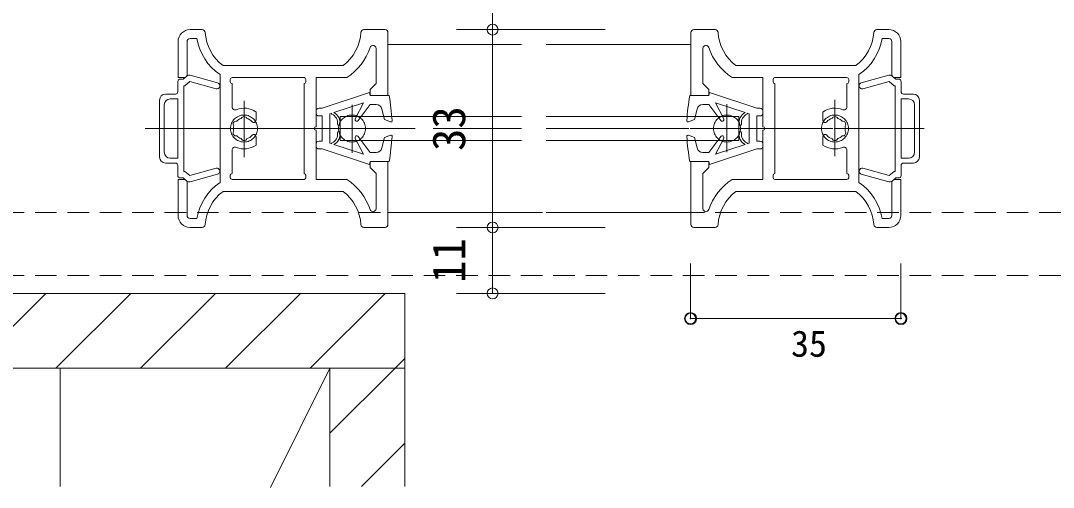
# Model space of a CAD drawing. Units: millimetres, scale not verified. Extents: x -596 to 604, y -411 to 420.
# Drawn here: x -403.3 to -231.1, y -261.7 to -183.9 of the extents above; entities that cross this region are included whole.
import ezdxf
from ezdxf.enums import TextEntityAlignment as Align

# ---------------------------------------------------------------- set-up
doc = ezdxf.new("R2010")
doc.units = ezdxf.units.MM
doc.header["$LTSCALE"] = 3
doc.header["$PDMODE"] = 32
doc.header["$PDSIZE"] = 1.8
for name, pattern in [('CHAIN1', [8, 5, -1, 1, -1]), ('DASHED1', [1.8, 1.2, -0.6]), ('DOUBLE_CHAIN1', [8.8, 5, -1, 0.6, -0.6, 0.6, -1])]:
    doc.linetypes.add(name, pattern=pattern)
doc.layers.add('2-0_18', color=7, linetype='Continuous', lineweight=18)
doc.styles.add('ＭＳ ゴシック', font='')
doc.styles.get('ＭＳ ゴシック').set_extended_font_data('MS Gothic')

msp = doc.modelspace()

# ---------------------------------------------------------------- linework, layer by layer
at = {"layer": '2-0_18', "color": 4, "lineweight": 9}
for p, q in [((-324.603, -182.384), (-324.603, -185.384)), ((-330.603, -185.384), (-305.856, -185.384)), ((-324.603, -185.384), (-324.603, -218.384)), ((-330.603, -218.384), (-305.856, -218.384)), ((-330.603, -218.384), (-305.856, -218.384)), ((-324.603, -218.384), (-324.603, -229.384)), ((-291.609, -224.384), (-291.609, -230.917)), ((-256.537, -233.582), (-256.537, -224.384)), ((-330.603, -229.384), (-305.856, -229.384)), ((-291.609, -233.582), (-256.39, -233.582))]:
    msp.add_line(p, q, dxfattribs=at)
at = {"layer": '2-0_18'}
for p, q in [((-373.033, -185.384), (-375.048, -185.384)), ((-342.548, -185.384), (-346.064, -185.384)), ((-342.048, -196.384), (-342.048, -185.884)), ((-291.537, -185.884), (-291.537, -196.384)), ((-287.521, -185.384), (-291.041, -185.384)), ((-258.537, -185.384), (-260.552, -185.384)), ((-377.048, -187.384), (-377.048, -193.384)), ((-375.548, -192.884), (-375.548, -187.384)), ((-375.048, -186.884), (-373.922, -186.884)), ((-259.663, -186.884), (-258.537, -186.884)), ((-258.037, -187.384), (-258.037, -192.884)), ((-256.537, -193.384), (-256.537, -187.384)), ((-344.048, -194.384), (-344.048, -188.507)), ((-342.048, -187.884), (-319.801, -187.884)), ((-315.683, -187.884), (-291.537, -187.884)), ((-289.537, -188.506), (-289.537, -194.384)), ((-369.548, -191.384), (-349.548, -191.384)), ((-284.037, -191.384), (-264.037, -191.384)), ((-377.088, -195.034), (-377.088, -194.037)), ((-377.048, -193.384), (-376.048, -193.384)), ((-376.69, -193.634), (-376.188, -193.634)), ((-376.188, -193.634), (-375.571, -193.122)), ((-375.026, -193.006), (-370.453, -194.282)), ((-370.048, -192.867), (-370.048, -201.584)), ((-368.348, -193.684), (-368.348, -194.084)), ((-356.048, -193.384), (-368.048, -193.384)), ((-368.048, -194.384), (-368.048, -198.284)), ((-356.048, -209.384), (-356.048, -194.384)), ((-355.748, -193.684), (-355.748, -194.084)), ((-348.925, -193.384), (-354.048, -193.384)), ((-354.048, -193.384), (-354.048, -201.584)), ((-344.048, -194.384), (-345.048, -195.384)), ((-279.537, -193.384), (-284.66, -193.384)), ((-279.537, -201.584), (-279.537, -193.384)), ((-277.837, -194.084), (-277.837, -193.684)), ((-265.537, -193.384), (-277.537, -193.384)), ((-277.537, -194.384), (-277.537, -209.384)), ((-265.537, -198.284), (-265.537, -194.384)), ((-265.237, -194.084), (-265.237, -193.684)), ((-263.537, -201.584), (-263.537, -192.867)), ((-263.132, -194.282), (-258.559, -193.006)), ((-258.492, -194.025), (-262.863, -195.245)), ((-257.638, -194.734), (-258.492, -194.025)), ((-258.014, -193.122), (-257.397, -193.634)), ((-257.537, -193.384), (-256.537, -193.384)), ((-257.397, -193.634), (-256.895, -193.634)), ((-256.497, -194.074), (-256.497, -194.234)), ((-256.497, -195.734), (-256.497, -194.234)), ((-377.488, -196.134), (-379.144, -196.134)), ((-377.088, -195.734), (-377.088, -195.034)), ((-376.088, -209.034), (-376.088, -194.734)), ((-345.148, -195.884), (-353.048, -198.484)), ((-345.048, -196.384), (-345.148, -195.884)), ((-345.048, -195.384), (-345.048, -196.384)), ((-257.497, -194.734), (-257.638, -194.734)), ((-257.497, -194.734), (-257.497, -209.034)), ((-256.097, -196.134), (-254.447, -196.134)), ((-379.339, -197.934), (-379.339, -205.834)), ((-379.339, -205.834), (-379.339, -197.934)), ((-378.339, -196.934), (-377.088, -196.934)), ((-377.088, -206.834), (-377.088, -196.934)), ((-346.148, -197.582), (-351.079, -199.204)), ((-347.515, -200.247), (-346.148, -197.582)), ((-345.048, -197.884), (-347.006, -200.561)), ((-345.048, -196.384), (-341.848, -196.384)), ((-344.037, -197.884), (-345.048, -197.884)), ((-288.537, -197.884), (-289.548, -197.884)), ((-286.579, -200.561), (-288.537, -197.884)), ((-255.247, -196.934), (-256.497, -196.934)), ((-256.497, -196.934), (-256.497, -206.834)), ((-254.247, -205.834), (-254.247, -197.934)), ((-253.447, -206.634), (-253.447, -197.134)), ((-364.048, -200.512), (-364.048, -199.134)), ((-353.048, -198.484), (-353.548, -198.484)), ((-351.448, -199.326), (-351.748, -199.425)), ((-351.748, -199.425), (-351.748, -204.343)), ((-351.448, -199.405), (-351.448, -199.326)), ((-342.648, -200.384), (-343.064, -198.651)), ((-281.837, -204.343), (-281.837, -199.425)), ((-280.037, -198.484), (-280.537, -198.484)), ((-269.537, -200.512), (-269.537, -199.134)), ((-353.548, -199.784), (-353.048, -199.784)), ((-353.048, -199.784), (-353.048, -203.975)), ((-350.048, -199.884), (-319.801, -199.884)), ((-350.048, -199.884), (-350.048, -203.884)), ((-341.619, -200.771), (-342.648, -200.384)), ((-315.683, -199.884), (-283.537, -199.884)), ((-283.537, -203.884), (-283.537, -199.884)), ((-280.537, -199.784), (-280.037, -199.784)), ((-280.537, -203.984), (-280.537, -199.793)), ((-370.048, -202.184), (-370.048, -210.901)), ((-354.048, -202.184), (-354.048, -210.384)), ((-291.966, -202.997), (-290.937, -203.384)), ((-279.537, -210.384), (-279.537, -202.184)), ((-263.537, -210.901), (-263.537, -202.184)), ((-364.048, -203.256), (-364.048, -204.634)), ((-353.048, -203.984), (-353.548, -203.984)), ((-319.801, -203.884), (-350.048, -203.884)), ((-347.006, -203.207), (-345.048, -205.884)), ((-283.537, -203.884), (-315.683, -203.884)), ((-290.937, -203.384), (-290.521, -205.117)), ((-288.537, -205.884), (-286.579, -203.207)), ((-286.07, -203.521), (-287.437, -206.186)), ((-287.437, -206.186), (-282.506, -204.564)), ((-282.137, -204.442), (-281.837, -204.343)), ((-282.137, -204.363), (-282.137, -204.442)), ((-280.037, -203.984), (-280.537, -203.984)), ((-269.537, -203.256), (-269.537, -204.633)), ((-368.048, -205.484), (-368.048, -209.384)), ((-353.548, -205.284), (-353.048, -205.284)), ((-345.048, -205.884), (-344.037, -205.884)), ((-289.548, -205.884), (-288.537, -205.884)), ((-288.437, -207.884), (-280.537, -205.284)), ((-280.537, -205.284), (-280.037, -205.284)), ((-265.537, -209.384), (-265.537, -205.484)), ((-377.488, -207.634), (-379.139, -207.634)), ((-378.339, -206.834), (-377.088, -206.834)), ((-377.088, -208.034), (-377.088, -209.534)), ((-342.048, -217.884), (-342.048, -207.384)), ((-288.537, -207.384), (-291.737, -207.384)), ((-291.537, -207.384), (-291.537, -217.884)), ((-288.537, -208.384), (-288.537, -207.384)), ((-288.537, -207.384), (-288.437, -207.884)), ((-255.247, -206.834), (-256.497, -206.834)), ((-256.497, -208.034), (-256.497, -208.734)), ((-256.097, -207.634), (-254.441, -207.634)), ((-377.088, -209.694), (-377.088, -209.534)), ((-376.088, -209.034), (-375.947, -209.034)), ((-375.947, -209.034), (-375.093, -209.742)), ((-375.093, -209.742), (-370.722, -208.523)), ((-370.453, -209.486), (-375.026, -210.762)), ((-368.348, -209.684), (-368.348, -210.084)), ((-355.748, -209.684), (-355.748, -210.084)), ((-344.048, -215.261), (-344.048, -209.384)), ((-289.537, -209.384), (-288.537, -208.384)), ((-289.537, -209.384), (-289.537, -215.261)), ((-277.837, -210.084), (-277.837, -209.684)), ((-265.237, -210.084), (-265.237, -209.684)), ((-258.559, -210.762), (-263.132, -209.486)), ((-256.497, -208.734), (-256.497, -209.731)), ((-376.048, -210.384), (-377.048, -210.384)), ((-377.048, -210.384), (-377.048, -216.384)), ((-376.188, -210.134), (-376.69, -210.134)), ((-375.571, -210.646), (-376.188, -210.134)), ((-375.548, -216.384), (-375.548, -210.884)), ((-368.048, -210.384), (-356.048, -210.384)), ((-354.048, -210.384), (-348.925, -210.384)), ((-284.66, -210.384), (-279.537, -210.384)), ((-277.537, -210.384), (-265.537, -210.384)), ((-258.037, -210.884), (-258.037, -216.384)), ((-257.397, -210.134), (-258.014, -210.646)), ((-256.537, -210.384), (-257.537, -210.384)), ((-256.895, -210.134), (-257.397, -210.134)), ((-256.537, -216.402), (-256.537, -210.384)), ((-349.548, -212.384), (-369.548, -212.384)), ((-264.037, -212.384), (-284.037, -212.384)), ((-373.922, -216.884), (-375.048, -216.884)), ((-319.801, -215.884), (-342.048, -215.884)), ((-291.537, -215.884), (-315.683, -215.884)), ((-258.537, -216.884), (-259.663, -216.884)), ((-375.048, -218.384), (-373.033, -218.384)), ((-346.064, -218.384), (-342.548, -218.384)), ((-291.037, -218.384), (-287.521, -218.384)), ((-260.552, -218.384), (-258.537, -218.384))]:
    msp.add_line(p, q, dxfattribs=at)
at = {"layer": '2-0_18', "linetype": 'DOUBLE_CHAIN1'}
for p, q in [((-370.048, -193.884), (-370.048, -209.884)), ((-263.537, -209.884), (-263.537, -193.884))]:
    msp.add_line(p, q, dxfattribs=at)
at = {"layer": '2-0_18', "lineweight": 20}
for p, q in [((-380.139, -197.134), (-380.139, -206.634)), ((-533.036, -229.384), (-339.222, -229.384)), ((-411.59, -241.884), (-399.09, -229.384)), ((-397.448, -241.884), (-384.948, -229.384)), ((-383.305, -241.884), (-370.805, -229.384)), ((-369.163, -241.884), (-356.663, -229.384)), ((-355.021, -241.884), (-342.521, -229.384)), ((-339.222, -229.384), (-339.222, -261.618)), ((-291.609, -230.917), (-291.609, -233.582)), ((-340.879, -241.884), (-339.222, -240.227)), ((-533.036, -241.884), (-339.222, -241.884)), ((-396.722, -241.884), (-396.722, -261.618)), ((-351.722, -241.884), (-361.654, -261.747)), ((-351.722, -241.884), (-351.722, -261.618)), ((-351.722, -252.727), (-340.879, -241.884)), ((-346.47, -261.618), (-339.222, -254.37))]:
    msp.add_line(p, q, dxfattribs=at)
at = {"layer": '2-0_18', "linetype": 'CHAIN1'}
for p, q in [((-366.048, -206.669), (-366.048, -197.251)), ((-348.048, -205.947), (-348.048, -197.947)), ((-285.537, -197.821), (-285.537, -205.821)), ((-267.537, -197.099), (-267.537, -206.517)), ((-382.513, -201.884), (-319.801, -201.884)), ((-370.952, -201.884), (-338.454, -201.884)), ((-315.683, -201.884), (-251.072, -201.884)), ((-306.882, -201.884), (-257.882, -201.884))]:
    msp.add_line(p, q, dxfattribs=at)
at = {"layer": '2-0_18', "linetype": 'DASHED1', "lineweight": 20}
for p, q in [((-465.689, -215.884), (3.689, -215.884)), ((-346.068, -218.384), (-342.544, -218.384)), ((-465.689, -226.384), (3.689, -226.384))]:
    msp.add_line(p, q, dxfattribs=at)
at = {"layer": '2-0_18'}
for points in [[(-370.722, -195.245), (-375.093, -194.026), (-375.947, -194.734), (-376.088, -194.734)], [(-291.737, -196.384), (-288.537, -196.384), (-288.537, -195.384), (-289.537, -194.384)], [(-280.537, -198.484), (-288.437, -195.884), (-288.537, -196.384)], [(-282.506, -199.204), (-287.437, -197.582), (-286.07, -200.247)], [(-290.521, -198.651), (-290.937, -200.384), (-291.966, -200.771)], [(-281.837, -199.425), (-282.137, -199.326), (-282.137, -199.404)], [(-343.064, -205.117), (-342.648, -203.384), (-341.619, -202.997)], [(-351.748, -204.343), (-351.448, -204.442), (-351.448, -204.363)], [(-351.079, -204.564), (-346.148, -206.186), (-347.515, -203.521)], [(-353.048, -205.284), (-345.148, -207.884), (-345.048, -207.384)], [(-341.848, -207.384), (-345.048, -207.384), (-345.048, -208.384), (-344.048, -209.384)], [(-262.863, -208.523), (-258.492, -209.742), (-257.638, -209.034), (-257.497, -209.034)]]:
    msp.add_lwpolyline(points, dxfattribs=at)
at = {"layer": '2-0_18', "linetype": 'DOUBLE_CHAIN1'}
for centre in [(-366.048, -201.884), (-348.048, -201.884), (-285.537, -201.884), (-267.537, -201.884)]:
    msp.add_circle(centre, 2.25, dxfattribs=at)
at = {"layer": '2-0_18', "color": 4}
for centre in [(-291.59, -233.582), (-256.518, -233.582)]:
    msp.add_circle(centre, 1, dxfattribs=at)
at = {"layer": '2-0_18'}
for centre, radius, start, end in [((-375.048, -187.384), 2, 90, 180), ((-373.033, -185.884), 0.5, 3.58333, 90), ((-365.048, -185.384), 7.5, 183.58333, 233.13012), ((-354.048, -185.384), 7.5, 306.8699, 356.41669), ((-346.064, -185.884), 0.5, 90, 176.41669), ((-342.548, -185.884), 0.5, 0, 90), ((-291.037, -185.884), 0.5, 90, 180), ((-287.521, -185.884), 0.5, 3.58333, 90), ((-279.537, -185.384), 7.5, 183.58333, 233.13012), ((-268.537, -185.384), 7.5, 306.86991, 356.41669), ((-260.552, -185.884), 0.5, 90, 176.41669), ((-258.537, -187.384), 2, 0, 90), ((-375.048, -187.384), 0.5, 90, 180), ((-365.048, -185.384), 9, 189.59408, 236.25103), ((-268.537, -185.384), 9, 303.749, 350.40595), ((-258.537, -187.384), 0.5, 0, 90), ((-354.048, -185.384), 9.5, 302.6369, 341.80513), ((-344.548, -188.507), 0.5, 0, 161.80513), ((-289.037, -188.506), 0.5, 18.19489, 180), ((-279.537, -185.384), 9.5, 198.19489, 237.36312), ((-376.69, -194.033), 0.4, 85.961, 180.53254), ((-376.048, -192.884), 0.5, 270, 0), ((-375.188, -193.584), 0.6, 74.41076, 129.67927), ((-370.588, -194.764), 0.5, 254.41076, 74.41076), ((-368.048, -193.684), 0.3, 90, 180), ((-368.048, -194.084), 0.3, 180, 270), ((-356.048, -193.684), 0.3, 0, 90), ((-356.048, -194.084), 0.3, 270, 0), ((-277.537, -193.684), 0.3, 90, 180), ((-277.537, -194.084), 0.3, 180, 270), ((-265.537, -193.684), 0.3, 0, 90), ((-265.537, -194.084), 0.3, 270, 0), ((-262.997, -194.764), 0.5, 105.58926, 285.58927), ((-258.397, -193.584), 0.6, 50.32076, 105.58926), ((-257.537, -192.884), 0.5, 180, 270), ((-256.895, -194.036), 0.4, 354.52222, 96.25308), ((-379.139, -197.134), 1, 90, 180), ((-377.488, -195.734), 0.4, 270, 0), ((-256.097, -195.734), 0.4, 180, 270), ((-254.447, -197.134), 1, 0, 90), ((-378.339, -197.934), 1, 90, 180), ((-378.339, -197.934), 1, 90, 180), ((-344.037, -198.884), 1, 13.49575, 90), ((-391.202, -204.396), 50, 4.39029, 9.22104), ((-242.383, -204.396), 50, 170.77898, 175.60973), ((-289.548, -198.884), 1, 90, 166.50427), ((-255.247, -197.934), 1, 0, 90), ((-367.548, -198.284), 0.5, 180, 292.61987), ((-366.048, -201.884), 3.4, 53.96813, 112.61988), ((-353.548, -198.984), 0.5, 90, 180), ((-353.548, -199.284), 0.5, 180, 270), ((-351.348, -199.405), 0.1, 180, 245.68427), ((-352.048, -200.954), 1.6, 352.65045, 65.68427), ((-352.048, -200.954), 2, 352.65045, 61.00496), ((-281.537, -200.954), 2, 118.99506, 187.34957), ((-281.537, -200.954), 1.6, 114.31575, 187.34957), ((-282.237, -199.404), 0.1, 294.31576, 0), ((-280.037, -198.984), 0.5, 0, 90), ((-280.037, -199.284), 0.5, 270, 0), ((-267.537, -201.884), 3.4, 67.38015, 126.03189), ((-266.037, -198.284), 0.5, 247.38015, 0), ((-367.347, -201.134), 0.5, 82.02433, 217.9757), ((-366.048, -201.884), 1.75, 165.35889, 194.64113), ((-366.048, -201.884), 1.75, 105.35889, 134.64113), ((-366.048, -200.384), 0.5, 22.02433, 157.9757), ((-366.048, -201.884), 1.75, 40.18412, 74.64113), ((-364.424, -200.512), 0.376, 220.18412, 0), ((-350.263, -201.184), 0.2, 172.65046, 352.65045), ((-347.248, -200.384), 0.3, 152.84903, 323.82077), ((-341.548, -200.584), 0.2, 249.39032, 4.39029), ((-292.037, -200.584), 0.2, 175.60973, 290.6097), ((-286.337, -200.384), 0.3, 216.17925, 27.15099), ((-283.322, -201.184), 0.2, 187.34957, 7.34957), ((-269.161, -200.512), 0.376, 180, 319.81591), ((-267.537, -201.884), 1.75, 105.35889, 139.8159), ((-267.537, -200.384), 0.5, 22.02433, 157.97569), ((-267.537, -201.884), 1.75, 45.35889, 74.64113), ((-266.238, -201.134), 0.5, 322.02433, 97.97569), ((-267.537, -201.884), 1.75, 345.35889, 14.64113), ((-367.347, -202.634), 0.5, 142.02433, 277.97569), ((-366.048, -201.884), 1.75, 225.35889, 254.64113), ((-366.048, -201.884), 1.75, 285.35889, 319.8159), ((-364.424, -203.256), 0.376, 0, 139.81591), ((-354.048, -201.884), 0.3, 90, 270), ((-352.048, -202.814), 1.6, 294.31575, 7.34957), ((-352.048, -202.814), 2, 298.99506, 7.34957), ((-350.263, -202.584), 0.2, 7.34957, 187.34957), ((-347.248, -203.384), 0.3, 36.17925, 207.15099), ((-341.548, -203.184), 0.2, 355.60973, 110.6097), ((-292.037, -203.184), 0.2, 69.39032, 184.39029), ((-286.337, -203.384), 0.3, 332.84903, 143.82077), ((-281.537, -202.814), 2, 172.65045, 241.00496), ((-283.322, -202.584), 0.2, 352.65046, 172.65045), ((-281.537, -202.814), 1.6, 172.65045, 245.68427), ((-279.537, -201.884), 0.3, 270, 90), ((-269.161, -203.256), 0.376, 40.18412, 180), ((-267.537, -201.884), 1.75, 220.18412, 254.64113), ((-267.537, -201.884), 1.75, 285.35889, 314.64113), ((-266.238, -202.634), 0.5, 262.02433, 37.9757), ((-366.048, -201.884), 3.4, 247.38015, 306.03189), ((-366.048, -203.384), 0.5, 202.02433, 337.97569), ((-353.548, -204.484), 0.5, 90, 180), ((-353.548, -204.784), 0.5, 180, 270), ((-351.348, -204.363), 0.1, 114.31576, 180), ((-391.202, -199.372), 50, 350.77898, 355.60973), ((-242.383, -199.372), 50, 184.39029, 189.22104), ((-282.237, -204.363), 0.1, 0, 65.68427), ((-280.037, -204.484), 0.5, 0, 90), ((-280.037, -204.784), 0.5, 270, 0), ((-267.537, -201.884), 3.4, 233.96813, 292.61988), ((-267.537, -203.384), 0.5, 202.02433, 337.9757), ((-378.339, -205.834), 1, 180, 270), ((-378.339, -205.834), 1, 180, 270), ((-367.548, -205.484), 0.5, 67.38015, 180), ((-344.037, -204.884), 1, 270, 346.50427), ((-289.548, -204.884), 1, 193.49575, 270), ((-266.037, -205.484), 0.5, 0, 112.61987), ((-255.247, -205.834), 1, 270, 0), ((-379.139, -206.634), 1, 180, 270), ((-377.488, -208.034), 0.4, 0, 90), ((-256.097, -208.034), 0.4, 90, 180), ((-254.447, -206.634), 1, 270, 0), ((-376.69, -209.732), 0.4, 174.52222, 276.25308), ((-370.588, -209.004), 0.5, 285.58926, 105.58927), ((-368.048, -209.684), 0.3, 90, 180), ((-356.048, -209.684), 0.3, 0, 90), ((-277.537, -209.684), 0.3, 90, 180), ((-265.537, -209.684), 0.3, 0, 90), ((-262.997, -209.004), 0.5, 74.41076, 254.41076), ((-256.895, -209.734), 0.4, 265.961, 0.53254), ((-376.048, -210.884), 0.5, 0, 90), ((-375.188, -210.184), 0.6, 230.32076, 285.58926), ((-365.048, -218.384), 9, 123.749, 170.40595), ((-368.048, -210.084), 0.3, 180, 270), ((-356.048, -210.084), 0.3, 270, 0), ((-354.048, -218.384), 9.5, 18.19489, 57.36312), ((-279.537, -218.384), 9.5, 122.6369, 161.80513), ((-277.537, -210.084), 0.3, 180, 270), ((-265.537, -210.084), 0.3, 270, 0), ((-268.537, -218.384), 9, 9.59408, 56.25103), ((-258.397, -210.184), 0.6, 254.41076, 309.67927), ((-257.537, -210.884), 0.5, 90, 180), ((-365.048, -218.384), 7.5, 126.86991, 176.41669), ((-354.048, -218.384), 7.5, 3.58333, 53.13012), ((-279.537, -218.384), 7.5, 126.8699, 176.41669), ((-268.537, -218.384), 7.5, 3.58333, 53.13012), ((-375.048, -216.384), 2, 180, 270), ((-375.048, -216.384), 0.5, 180, 270), ((-344.548, -215.261), 0.5, 198.19489, 0), ((-289.037, -215.261), 0.5, 180, 341.80513), ((-258.537, -216.384), 0.5, 270, 0), ((-258.537, -216.384), 2, 270, 0), ((-373.033, -217.884), 0.5, 270, 356.41669), ((-346.064, -217.884), 0.5, 183.58333, 270), ((-342.548, -217.884), 0.5, 270, 0), ((-291.037, -217.884), 0.5, 180, 270), ((-287.521, -217.884), 0.5, 270, 356.41669), ((-260.552, -217.884), 0.5, 183.58333, 270)]:
    msp.add_arc(centre, radius, start, end, dxfattribs=at)
at = {"layer": '2-0_18', "color": 4}
for p in [(-324.603, -185.384), (-324.603, -218.384), (-324.603, -229.384)]:
    msp.add_point(p, dxfattribs=at)
at = {"layer": '2-0_18'}
for p in [(-291.646, -233.582), (-291.609, -233.582), (-256.574, -233.582), (-256.537, -233.582)]:
    msp.add_point(p, dxfattribs=at)

# ---------------------------------------------------------------- texts
at = {"layer": '2-0_18', "style": 'ＭＳ ゴシック'}
for s, p in [('33', (-327.52, -205.634)), ('11', (-327.52, -227.634))]:
    msp.add_text(s, height=5.499, rotation=90, dxfattribs=at).set_placement(p, align=Align.BOTTOM_LEFT)
msp.add_text('35', height=4.399, dxfattribs=at).set_placement((-274.846, -241.281), align=Align.BOTTOM_LEFT)

doc.saveas('drawing.dxf')
